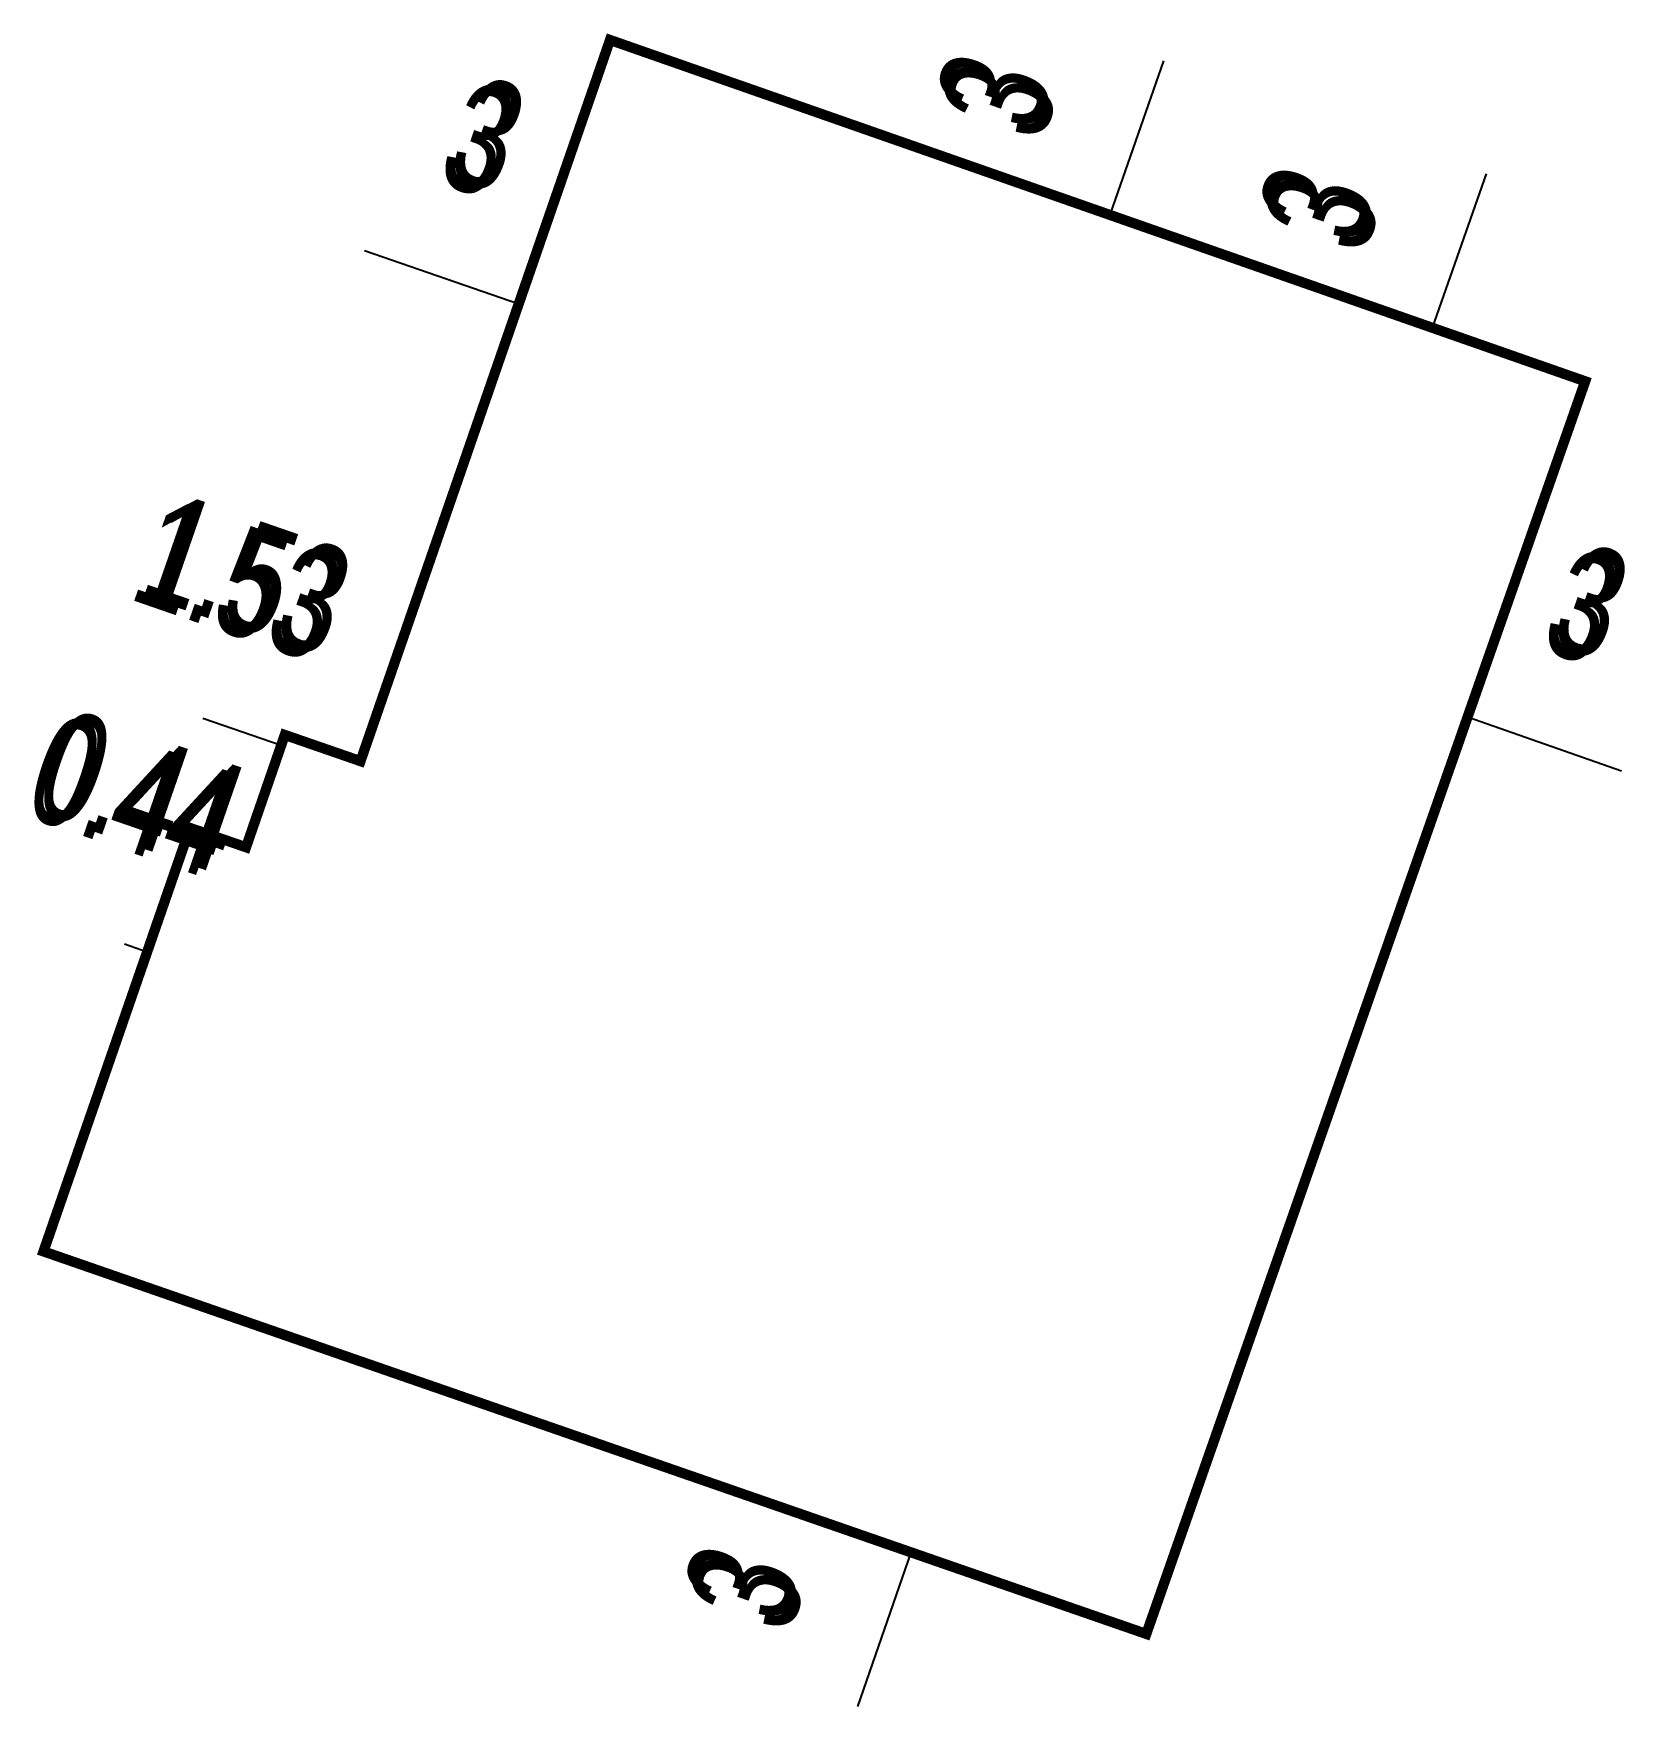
# Model space of a CAD drawing. Extents: x 186704.9 to 186734.2, y 654681.3 to 654712.1.
import ezdxf

# ---------------------------------------------------------------- set-up
doc = ezdxf.new("R2010")
doc.units = 0
doc.linetypes.add('KB', pattern=[11, 7, -1.5, 1, -1.5])
for name, color, linetype in [('dim', 4, 'Continuous'), ('HEB_ENTITY', 3, 'Continuous'), ('LIKB', 242, 'KB')]:
    doc.layers.add(name, color=color, linetype=linetype)
doc.styles.add('hebtxt', font='hebtxt.shx')

# ---------------------------------------------------------------- blocks, each defined once
blk = doc.blocks.new('HEB_ENTITY', base_point=(239887.559527, 732905.39089))
at = {"layer": 'HEB_ENTITY', "style": 'hebtxt', "width": 0.7}
blk.add_attdef('VAL', (239887.559527, 732905.39089), '', height=1, dxfattribs=at)
at = {"layer": 'HEB_ENTITY', "style": 'hebtxt', "width": 0.7, "flags": 1}
for tag in ['WIDTH', 'YBASE', 'TAG', 'XBASE', 'PROMPT', 'HEIGHT', 'BLKNAME', 'BLKNUM']:
    blk.add_attdef(tag, (239887.559527, 732905.39089), '', height=1, dxfattribs=at)
blk = doc.blocks.new('dim', base_point=(239887.559527, 732905.39089))
at = {"layer": 'dim', "style": 'hebtxt', "width": 0.7}
blk.add_attdef('NUMBER', (239887.559527, 732905.39089), '', height=1, dxfattribs=at)

msp = doc.modelspace()

# ---------------------------------------------------------------- linework, layer by layer
at = {"layer": 'dim'}
for points in [[(186725.717, 654711.56), (186724.726, 654708.729)], [(186725.717, 654711.56), (186724.726, 654708.729)], [(186725.717, 654711.56), (186724.726, 654708.729)], [(186725.717, 654711.56), (186724.726, 654708.729)], [(186725.717, 654711.56), (186724.726, 654708.729)], [(186725.717, 654711.56), (186724.726, 654708.729)], [(186731.646, 654709.485), (186730.655, 654706.654)], [(186731.646, 654709.485), (186730.655, 654706.654)], [(186711.026, 654708.073), (186713.861, 654707.092)], [(186711.026, 654708.073), (186713.861, 654707.092)], [(186711.026, 654708.073), (186713.861, 654707.092)], [(186711.026, 654708.073), (186713.861, 654707.092)], [(186711.026, 654708.073), (186713.861, 654707.092)], [(186711.026, 654708.073), (186713.861, 654707.092)], [(186708.053, 654699.48), (186709.495, 654698.981)], [(186708.053, 654699.48), (186709.495, 654698.981)], [(186734.134, 654698.504), (186731.303, 654699.496)], [(186734.134, 654698.504), (186731.303, 654699.496)], [(186734.134, 654698.504), (186731.303, 654699.496)], [(186734.134, 654698.504), (186731.303, 654699.496)], [(186734.134, 654698.504), (186731.303, 654699.496)], [(186734.134, 654698.504), (186731.303, 654699.496)], [(186706.616, 654695.329), (186707.033, 654695.185)], [(186706.616, 654695.329), (186707.033, 654695.185)], [(186720.093, 654681.311), (186721.077, 654684.145)], [(186720.093, 654681.311), (186721.077, 654684.145)]]:
    msp.add_lwpolyline(points, dxfattribs=at)
at = {"layer": 'LIKB', "const_width": 0.188}
msp.add_lwpolyline([(186705.126, 654689.676), (186725.398, 654682.645), (186733.466, 654705.67), (186715.54, 654711.944), (186710.953, 654698.688), (186709.561, 654699.17), (186708.849, 654697.105), (186707.82, 654697.46), (186705.126, 654689.676)], dxfattribs=at)

# ---------------------------------------------------------------- block references
at = {"layer": 'dim', "linetype": 'ByBlock'}
ref = msp.add_blockref('dim', (186723.457, 654710.021), dxfattribs=dict(at, xscale=2, yscale=2, zscale=2, rotation=70.70995378081129))
ref.add_attrib('NUMBER', '3', (186723.457, 654710.021), dxfattribs={"layer": '0', "height": 2, "rotation": 430.71, "style": 'hebtxt', "width": 0.7})
ref = msp.add_blockref('dim', (186712.314, 654709.347), dxfattribs=dict(at, xscale=2, yscale=2, zscale=2, rotation=340.9106107134915))
ref.add_attrib('NUMBER', '3', (186712.314, 654709.347), dxfattribs={"layer": '0', "height": 2, "rotation": 340.9106, "style": 'hebtxt', "width": 0.7})
ref = msp.add_blockref('dim', (186729.386, 654707.946), dxfattribs=dict(at, xscale=2, yscale=2, zscale=2, rotation=70.70995378081129))
ref.add_attrib('NUMBER', '3', (186729.386, 654707.946), dxfattribs={"layer": '0', "height": 2, "rotation": 430.71, "style": 'hebtxt', "width": 0.7})
ref = msp.add_blockref('dim', (186706.659, 654701.682), dxfattribs=dict(at, xscale=2, yscale=2, zscale=2, rotation=340.9106107144996))
ref.add_attrib('NUMBER', '1.53', (186706.659, 654701.682), dxfattribs={"layer": '0', "height": 2, "rotation": 340.9106, "style": 'hebtxt', "width": 0.7})
ref = msp.add_blockref('dim', (186732.595, 654700.765), dxfattribs=dict(at, xscale=2, yscale=2, zscale=2, rotation=340.6885996598833))
ref.add_attrib('NUMBER', '3', (186732.595, 654700.765), dxfattribs={"layer": '0', "height": 2, "rotation": 340.6886, "style": 'hebtxt', "width": 0.7})
ref = msp.add_blockref('dim', (186704.71, 654697.709), dxfattribs=dict(at, xscale=2, yscale=2, zscale=2, rotation=340.9106107080716))
ref.add_attrib('NUMBER', '0.44', (186704.71, 654697.709), dxfattribs={"layer": '0', "height": 2, "rotation": 340.9106, "style": 'hebtxt', "width": 0.7})
ref = msp.add_blockref('dim', (186718.82, 654682.599), dxfattribs=dict(at, xscale=2, yscale=2, zscale=2, rotation=70.85881034089796))
ref.add_attrib('NUMBER', '3', (186718.82, 654682.599), dxfattribs={"layer": '0', "height": 2, "rotation": 70.8588, "style": 'hebtxt', "width": 0.7})
at = {"layer": 'HEB_ENTITY', "linetype": 'ByBlock'}
ref = msp.add_blockref('HEB_ENTITY', (186723.457, 654710.021), dxfattribs=dict(at, xscale=2, yscale=2, zscale=2, rotation=70.70995378081129))
ref.add_attrib('VAL', '3', (186723.37, 654710.201), dxfattribs={"layer": '0', "height": 2, "rotation": 430.71, "style": 'hebtxt', "width": 0.7})
ref = msp.add_blockref('HEB_ENTITY', (186712.314, 654709.347), dxfattribs=dict(at, xscale=2, yscale=2, zscale=2, rotation=340.9106107134915))
ref.add_attrib('VAL', '3', (186712.494, 654709.435), dxfattribs={"layer": '0', "height": 2, "rotation": 340.9106, "style": 'hebtxt', "width": 0.7})
ref = msp.add_blockref('HEB_ENTITY', (186729.386, 654707.946), dxfattribs=dict(at, xscale=2, yscale=2, zscale=2, rotation=70.70995378081129))
ref.add_attrib('VAL', '3', (186729.299, 654708.126), dxfattribs={"layer": '0', "height": 2, "rotation": 430.71, "style": 'hebtxt', "width": 0.7})
ref = msp.add_blockref('HEB_ENTITY', (186706.659, 654701.682), dxfattribs=dict(at, xscale=2, yscale=2, zscale=2, rotation=340.9106107144996))
ref.add_attrib('VAL', '1.53', (186706.839, 654701.77), dxfattribs={"layer": '0', "height": 2, "rotation": 340.9106, "style": 'hebtxt', "width": 0.7})
ref = msp.add_blockref('HEB_ENTITY', (186732.595, 654700.765), dxfattribs=dict(at, xscale=2, yscale=2, zscale=2, rotation=340.6885996598833))
ref.add_attrib('VAL', '3', (186732.776, 654700.852), dxfattribs={"layer": '0', "height": 2, "rotation": 340.6886, "style": 'hebtxt', "width": 0.7})
ref = msp.add_blockref('HEB_ENTITY', (186704.71, 654697.709), dxfattribs=dict(at, xscale=2, yscale=2, zscale=2, rotation=340.9106107080716))
ref.add_attrib('VAL', '0.44', (186704.89, 654697.796), dxfattribs={"layer": '0', "height": 2, "rotation": 340.9106, "style": 'hebtxt', "width": 0.7})
ref = msp.add_blockref('HEB_ENTITY', (186718.82, 654682.599), dxfattribs=dict(at, xscale=2, yscale=2, zscale=2, rotation=70.85881034089796))
ref.add_attrib('VAL', '3', (186718.733, 654682.779), dxfattribs={"layer": '0', "height": 2, "rotation": 70.8588, "style": 'hebtxt', "width": 0.7})

doc.saveas('drawing.dxf')
